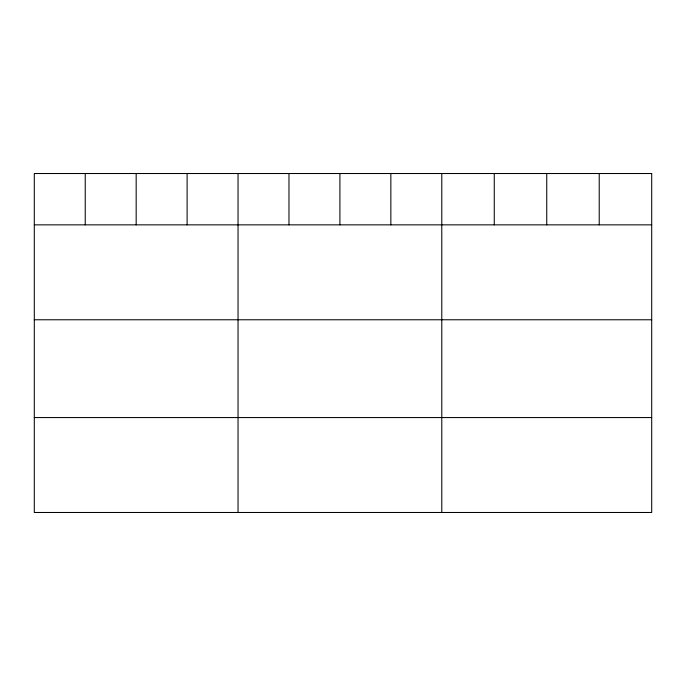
<?xml version="1.0" encoding="UTF-8"?>
<svg xmlns="http://www.w3.org/2000/svg" width="686" height="686" viewBox="0 0 686 686"><rect width="100%" height="100%" fill="white"/><g stroke="black" fill="none" stroke-linecap="round" stroke-linejoin="round"><path stroke-width="1.03" d="M34.3 224.854L651.7 224.854M34.3 319.77L651.7 319.77M34.3 417.56L651.7 417.56M599.221 173.515L599.221 224.854M546.742 173.515L546.742 224.854M494.263 173.515L494.263 224.854M441.784 173.515L441.784 512.485M390.849 173.515L390.849 224.854M339.913 173.515L339.913 224.854M288.978 173.515L288.978 224.854M238.042 173.515L238.042 512.485M187.107 173.515L187.107 224.854M136.171 173.515L136.171 224.854M85.236 173.515L85.236 224.854M651.7 173.515L34.3 173.515L34.3 512.485L651.7 512.485L651.7 173.515"/></g></svg>
